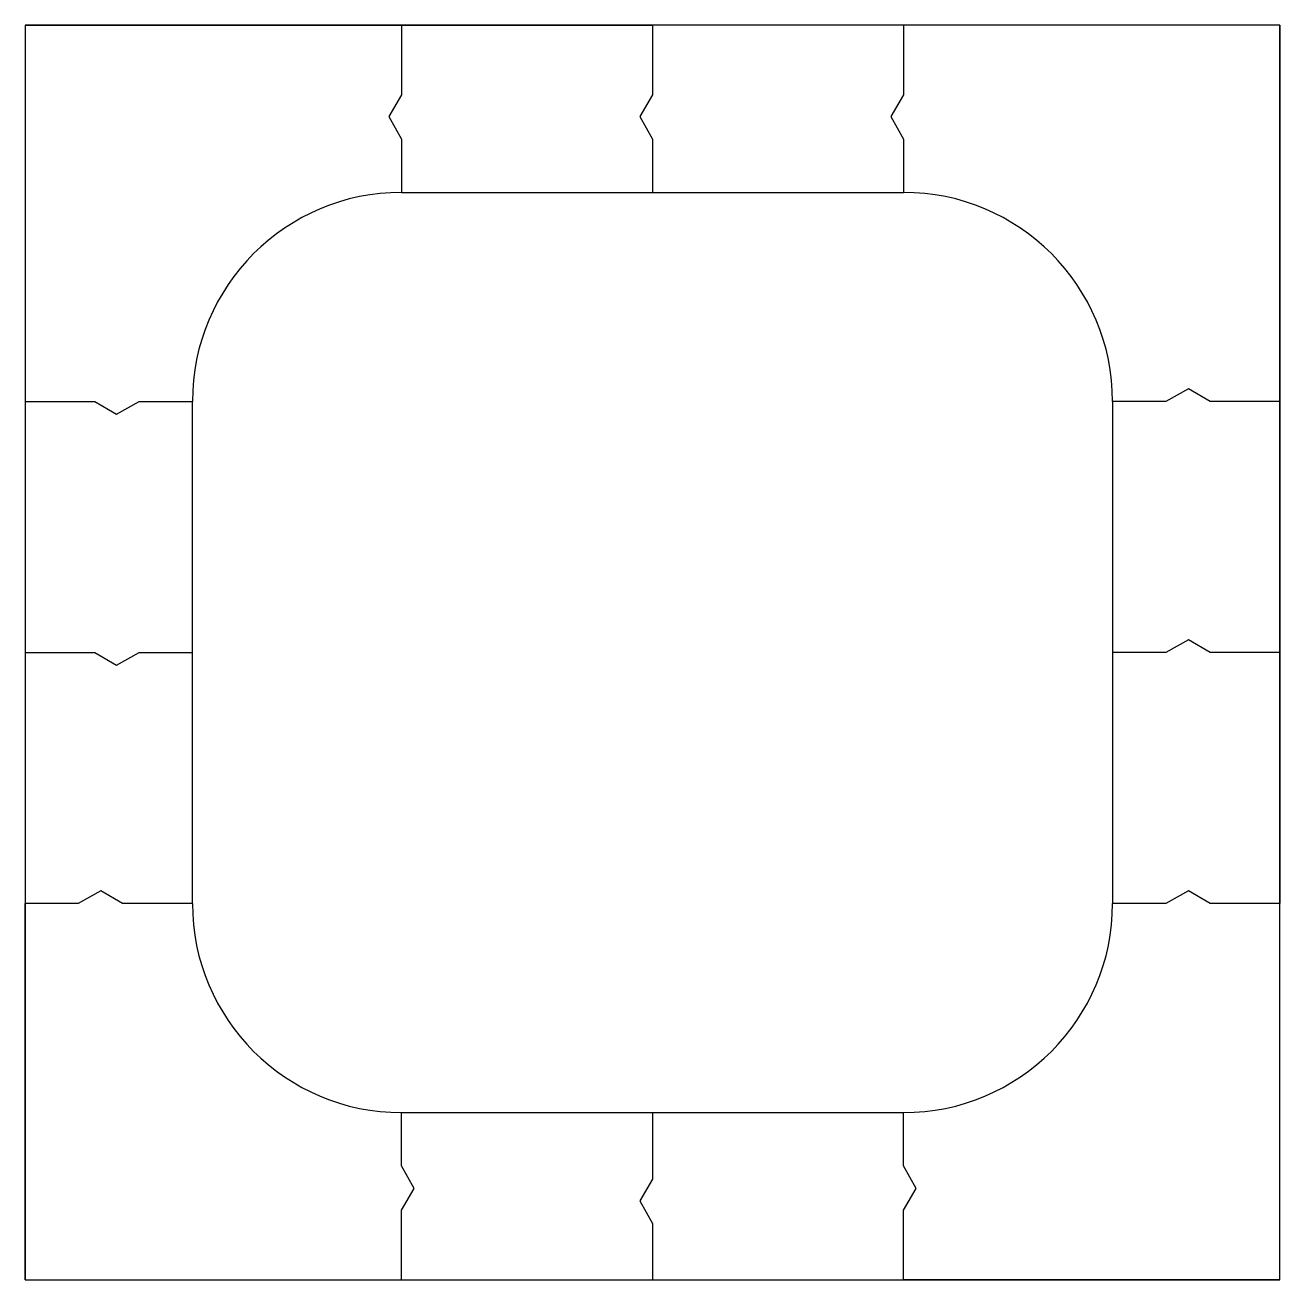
# Model space of a CAD drawing. Header units: metres. Extents: x -0.75 to 0.75, y -0.75 to 0.75.
import ezdxf

# ---------------------------------------------------------------- set-up
doc = ezdxf.new("R2010")
doc.units = ezdxf.units.M

msp = doc.modelspace()

# ---------------------------------------------------------------- linework, layer by layer
for p, q in [((-0.75, 0.75), (0, 0.75)), ((-0.75, 0.75), (-0.75, -0.3)), ((0.45, 0.75), (0, 0.75)), ((0.75, 0.75), (0.3, 0.75)), ((0.75, 0.75), (0.75, -0.3)), ((-0.3, 0.55), (0.3, 0.55)), ((0.55, 0.3), (0.55, -0.3)), ((-0.55, -0.3), (-0.55, 0.3)), ((-0.75, -0.75), (-0.75, -0.3)), ((0.75, -0.75), (0.75, -0.3)), ((-0.3, -0.55), (0.3, -0.55)), ((-0.75, -0.75), (-0.3, -0.75)), ((0.75, -0.75), (0.3, -0.75))]:
    msp.add_line(p, q)
at = {"flags": 128}
for points in [[(-0.3, 0.75), (-0.3, 0.6666), (-0.315, 0.6406), (-0.3, 0.6136), (-0.3, 0.55)], [(0, 0.75), (0, 0.6666), (-0.015, 0.6406), (0, 0.6136), (0, 0.55)], [(0.3, 0.75), (0.3, 0.6666), (0.285, 0.6406), (0.3, 0.6136), (0.3, 0.55)], [(0.75, 0.3), (0.6666, 0.3), (0.6406, 0.315), (0.6136, 0.3), (0.55, 0.3)], [(-0.75, 0.3), (-0.6666, 0.3), (-0.6406, 0.285), (-0.6136, 0.3), (-0.55, 0.3)], [(0.75, 0), (0.6666, 0), (0.6406, 0.015), (0.6136, 0), (0.55, 0)], [(-0.75, 0), (-0.6666, 0), (-0.6406, -0.015), (-0.6136, 0), (-0.55, 0)], [(0.75, -0.3), (0.6666, -0.3), (0.6406, -0.285), (0.6136, -0.3), (0.55, -0.3)], [(-0.55, -0.3), (-0.6334, -0.3), (-0.6594, -0.285), (-0.6864, -0.3), (-0.75, -0.3)], [(-0.3, -0.75), (-0.3, -0.6666), (-0.285, -0.6406), (-0.3, -0.6136), (-0.3, -0.55)], [(0, -0.55), (0, -0.6294), (-0.015, -0.6554), (0, -0.6824), (0, -0.75)], [(0.3, -0.75), (0.3, -0.6666), (0.315, -0.6406), (0.3, -0.6136), (0.3, -0.55)]]:
    msp.add_lwpolyline(points, dxfattribs=at)
for centre, start, end in [((-0.3, 0.3), 90, 180), ((0.3, 0.3), 360, 90), ((-0.3, -0.3), 180, 270), ((0.3, -0.3), 270, 360)]:
    msp.add_arc(centre, 0.25, start, end)
msp.add_3dface([(0.75, 0.75), (-0.75, 0.75), (-0.75, -0.75), (0.75, -0.75)])

doc.saveas('drawing.dxf')
